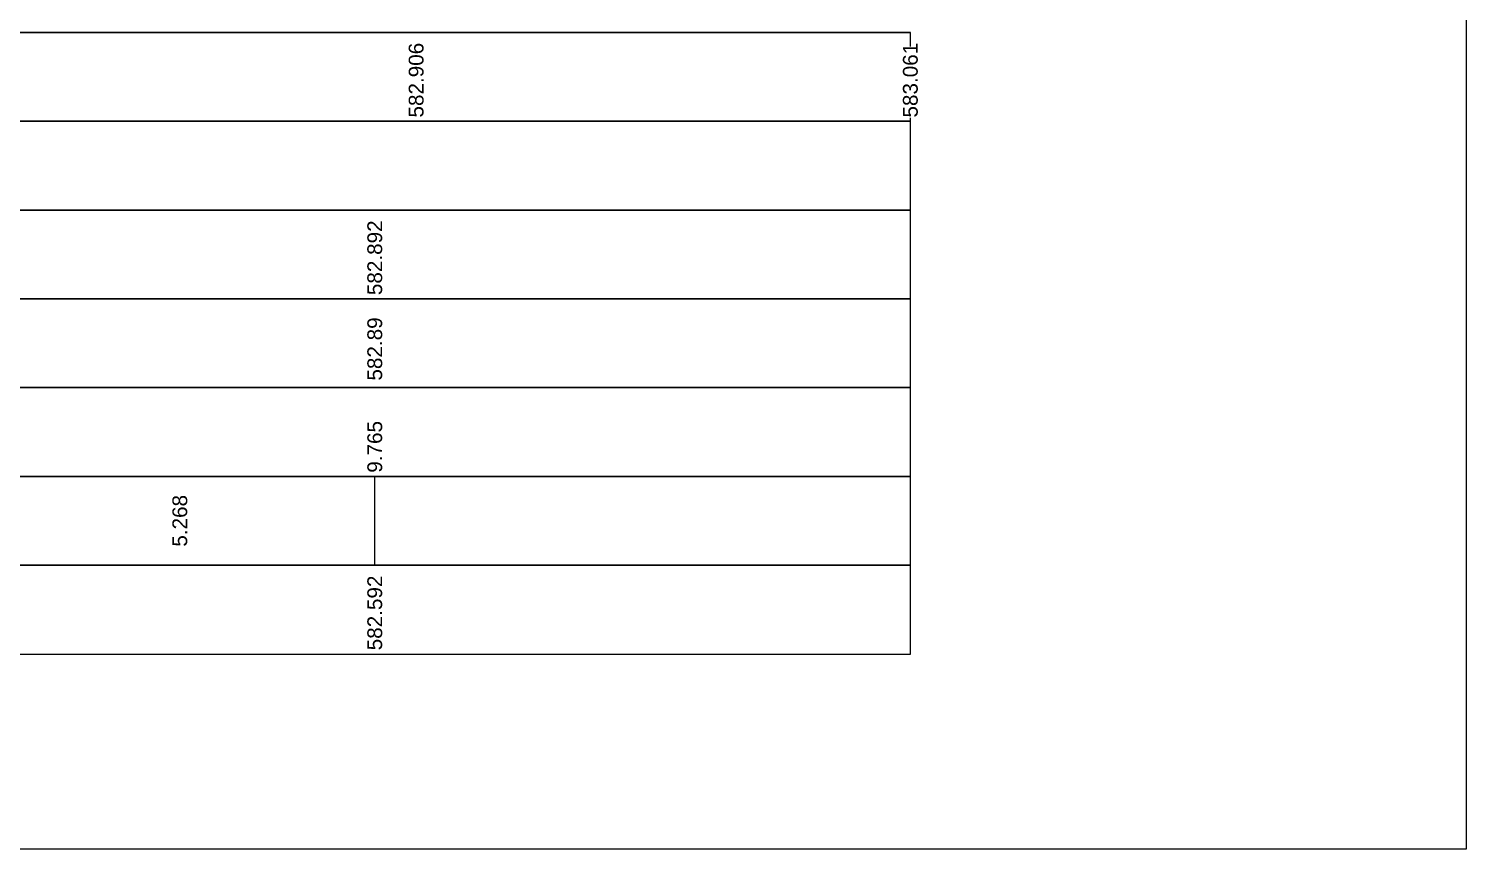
# Model space of a CAD drawing. Header units: millimetres. Extents: x 2762 to 3076, y 916 to 3305.
# Drawn here: x 2827.14 to 2846.56, y 1765.65 to 1776.73 of the extents above; entities that cross this region are included whole.
import ezdxf

# ---------------------------------------------------------------- set-up
doc = ezdxf.new("R2010")
doc.units = ezdxf.units.MM
doc.header["$LTSCALE"] = 2
doc.styles.add('C3D_Profil_Travers', font='romans.shx')

msp = doc.modelspace()

# ---------------------------------------------------------------- linework, layer by layer
at = {"color": 7, "linetype": 'Continuous', "lineweight": -3}
for p, q in [((2805.054, 1776.684), (2839.056, 1776.684)), ((2831.819, 1769.484), (2831.819, 1770.684))]:
    msp.add_line(p, q, dxfattribs=at)
for points in [[(2805.054, 1775.484), (2839.056, 1775.484), (2839.056, 1776.684), (2805.054, 1776.684)], [(2805.054, 1774.284), (2839.056, 1774.284), (2839.056, 1775.484), (2805.054, 1775.484)], [(2805.054, 1773.084), (2839.056, 1773.084), (2839.056, 1774.284), (2805.054, 1774.284)], [(2805.054, 1771.884), (2839.056, 1771.884), (2839.056, 1773.084), (2805.054, 1773.084)], [(2805.054, 1770.684), (2839.056, 1770.684), (2839.056, 1771.884), (2805.054, 1771.884)], [(2805.054, 1769.484), (2839.056, 1769.484), (2839.056, 1770.684), (2805.054, 1770.684)], [(2805.054, 1768.284), (2839.056, 1768.284), (2839.056, 1769.484), (2805.054, 1769.484)]]:
    msp.add_3dface(points, dxfattribs=at)

# ---------------------------------------------------------------- texts
at = {"color": 7, "linetype": 'Continuous', "lineweight": -3, "char_height": 0.2, "rotation": 90, "style": 'C3D_Profil_Travers'}
for s, insert, attachment_point in [('{\\fArial|b0|i0|c0|p34;582.89}', (2831.819, 1771.979), 4), ('{\\fArial|b0|i0|c0|p34;5.268}', (2829.185, 1770.084), 5)]:
    msp.add_mtext(s, dxfattribs=dict(at, insert=insert, attachment_point=attachment_point))

# ---------------------------------------------------------------- next in the draw order: texts
at = {"color": 7, "linetype": 'Continuous', "lineweight": -3, "char_height": 0.2, "attachment_point": 4, "rotation": 90, "style": 'C3D_Profil_Travers', "bg_fill": 3, "box_fill_scale": 1.000375, "bg_fill_color": 256, "bg_fill_true_color": 13158600, "bg_fill_transparency": 0}
for s, insert, width in [('{\\fArial|b0|i0|c0|p34;582.906}', (2832.378, 1775.534), 0.99539), ('{\\fArial|b0|i0|c0|p34;583.061}', (2839.055, 1775.534), 0.95654), ('{\\fArial|b0|i0|c0|p34;582.892}', (2831.819, 1773.134), 0.99347), ('{\\fArial|b0|i0|c0|p34;\\C256;9.765}', (2831.819, 1770.734), 0.68316), ('{\\fArial|b0|i0|c0|p34;582.592}', (2831.819, 1768.334), 0.99347)]:
    msp.add_mtext(s, dxfattribs=dict(at, insert=insert, width=width))

# ---------------------------------------------------------------- next in the draw order: linework, layer by layer
msp.add_lwpolyline([(2797.565, 1795.145), (2846.565, 1795.145), (2846.565, 1765.645), (2797.565, 1765.645)], close=True)

doc.saveas('drawing.dxf')
